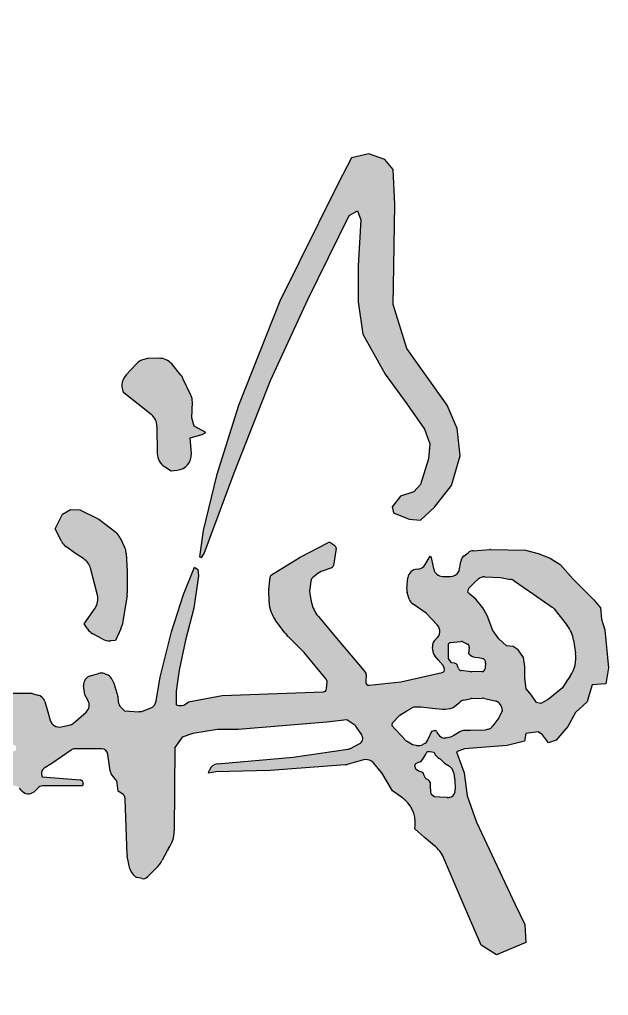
# Model space of a CAD drawing. Extents: x 1036631 to 1215829, y 649019 to 896649.
# Drawn here: x 1213289 to 1213686, y 812660 to 813317 of the extents above; entities that cross this region are included whole.
import ezdxf

# ---------------------------------------------------------------- set-up
doc = ezdxf.new("R2010")
doc.units = 0
doc.header["$LTSCALE"] = 1000
doc.header["$MEASUREMENT"] = 0
doc.layers.add('签名', color=7, linetype='Continuous')

msp = doc.modelspace()

# ---------------------------------------------------------------- hatches: boundary and pattern name
at = {"layer": '签名'}
h = msp.add_hatch(color=4, dxfattribs=at)
h.paths.add_polyline_path([(1213219.82, 813281.58), (1213233.37, 813279.76), (1213240.92, 813276.89), (1213247.18, 813273.51), (1213249.26, 813269.34), (1213249.78, 813264.4), (1213250.04, 813259.97), (1213250.04, 813258.93), (1213252.39, 813261.02), (1213255.77, 813266.22), (1213259.68, 813272.21), (1213258.12, 813278.97), (1213256.29, 813281.71, 0.161293), (1213245.76, 813289.93), (1213241.44, 813291.47), (1213224.77, 813296.41), (1213202.6, 813301.83, -0.055927), (1213198.15, 813303.46), (1213188.66, 813308.21, -0.036786), (1213185.98, 813309.8), (1213180.65, 813313.53, 0.116967), (1213171.53, 813317.14, 0.125161), (1213170.5, 813316.96), (1213165.02, 813314.45, 0.089225), (1213164.41, 813314.02, -0.045924), (1213164.7, 813314.27), (1213161.4, 813312, 0.195275), (1213160.52, 813310.66), (1213160.18, 813308.94, 0.293872), (1213161.02, 813306.8), (1213164.6, 813304.22), (1213168.24, 813302.92), (1213172.15, 813299.01), (1213173.48, 813289.71, 0.040442), (1213173.45, 813289.37, 0.74192), (1213177.34, 813288.19), (1213178.66, 813290.17), (1213184.39, 813291.99), (1213190.13, 813290.95), (1213194.55, 813287.82), (1213199.54, 813283.55, 0.146226), (1213200.65, 813283.06), (1213210.18, 813281.84)])
h.paths.add_polyline_path([(1213377.49, 813051.26, -0.224051), (1213381.45, 813043.1), (1213381.66, 813024.84, 0.252735), (1213386.56, 813016.01), (1213390.91, 813013.23), (1213395.09, 813013.64, 0.405395), (1213404.63, 813024.95), (1213403.9, 813035.43), (1213411.98, 813037.74), (1213414.29, 813038.89), (1213406.5, 813043.21), (1213405.05, 813048.98), (1213405.29, 813059.46, 0.116113), (1213404.28, 813064.22), (1213398.99, 813075.44, 0.062977), (1213397.56, 813077.69), (1213391.39, 813085.14, 0.230474), (1213382.92, 813088.98), (1213375.04, 813088.77), (1213372.54, 813088.11, 0.141943), (1213367.46, 813085.08), (1213360.64, 813077.74, 0.175293), (1213357.8, 813071.09), (1213357.73, 813069.74), (1213358.6, 813065.99), (1213359.17, 813065.99)])
h.paths.add_polyline_path([(1213360.7, 812957.81, 0.097987), (1213359.67, 812961.8), (1213356.67, 812968.05, 0.115547), (1213353.63, 812971.83), (1213342.28, 812980.69), (1213329.39, 812986.92), (1213323.24, 812987.03), (1213317.75, 812984.01), (1213312.76, 812974.04), (1213317.05, 812965.8, 0.112428), (1213320.1, 812962.2), (1213326.48, 812957.42), (1213332.08, 812953.86, -0.190711), (1213336.67, 812947.53), (1213341.32, 812929.38, -0.218827), (1213339.73, 812920.65), (1213332.3, 812910.05), (1213334.63, 812906.68, 0.115033), (1213338.21, 812903.44), (1213344.53, 812899.93, 0.14431), (1213350.4, 812898.62), (1213353.51, 812898.83), (1213357.1, 812906.71, 0.064737), (1213357.9, 812909.33), (1213361.26, 812929.11, 0.042109), (1213361.41, 812930.89), (1213361.41, 812945.37)])
h.paths.add_polyline_path([(1213261.5, 812704.86, 0.133698), (1213262.8, 812706.67), (1213265.1, 812712.82), (1213264.85, 812719.56), (1213264.85, 812722.13), (1213262.77, 812723.35), (1213258.11, 812723.6), (1213249.54, 812723.47), (1213245.58, 812723.85, -0.296761), (1213241.96, 812726.74), (1213241.08, 812729.35), (1213239, 812729.35), (1213237.07, 812726.36, -0.111035), (1213235.74, 812725.05), (1213233, 812723.35), (1213228.18, 812718.02, -0.159662), (1213225.88, 812716.71), (1213222.46, 812716.01), (1213213.89, 812716.74), (1213213.79, 812716.29), (1213213.6, 812712.18), (1213213.99, 812708.66), (1213216.93, 812705.52), (1213221.43, 812701.02), (1213223.98, 812701.21), (1213226.53, 812703.17), (1213228.68, 812702.39), (1213230.84, 812699.65), (1213231.62, 812695.34), (1213231.07, 812684.68, 0.22558), (1213232.47, 812681.31), (1213237.31, 812676.93), (1213239.46, 812677.33), (1213244.36, 812683.79), (1213250.08, 812688.93, 0.121444), (1213251.23, 812690.61), (1213253.95, 812697.97, -0.134274), (1213255.26, 812699.79)])
msp.add_hatch(color=4, dxfattribs=at).paths.add_polyline_path([(1213503.35, 813206.18), (1213464.25, 813127.38), (1213436.36, 813057.19), (1213421.61, 813010.06), (1213412.64, 812972.94), (1213410.08, 812955.34), (1213411.36, 812954.7), (1213413.26, 812957.49), (1213433.39, 813011.89), (1213458.05, 813073.96), (1213483.19, 813128.48), (1213511.05, 813185.07), (1213516.53, 813188.27), (1213518.81, 813182.33), (1213516.99, 813151.3), (1213516.99, 813127.11), (1213520.18, 813105.2), (1213535.26, 813078.28), (1213549.87, 813058.19), (1213561.75, 813041.31), (1213565.4, 813031.27), (1213564.49, 813021.23), (1213559.01, 813003.88), (1213554.62, 812998.92), (1213545.65, 812996.04), (1213539.89, 812989), (1213540.85, 812984.84), (1213551.44, 812980.64), (1213559.12, 812980), (1213568.41, 812988.64), (1213579.94, 813003.36), (1213585.71, 813023.2), (1213583.78, 813041.76), (1213577.06, 813057.44), (1213562.97, 813076.97), (1213549.83, 813095.53), (1213540.52, 813125.1), (1213541.16, 813150.7), (1213541.78, 813192.73), (1213540.5, 813216.1), (1213535.06, 813222.82), (1213524.17, 813226.66), (1213512.64, 813224.1)])
h = msp.add_hatch(color=4, dxfattribs=at)
h.paths.add_polyline_path([(1213457.65, 812941.47, -0.231178), (1213458.65, 812943.05), (1213477.96, 812954.93), (1213496.53, 812964.69, -0.274551), (1213498.7, 812964.58), (1213501.19, 812962.92, -0.290357), (1213502.11, 812960.84), (1213500.43, 812949.49, -0.282713), (1213499, 812947.78), (1213494.68, 812946.34, 0.12974), (1213485.61, 812940.41), (1213485.07, 812938.97), (1213484.36, 812933.61, 0.07073), (1213484.85, 812927.65), (1213485.64, 812924.19, 0.118418), (1213490.04, 812915.29), (1213504.9, 812897.47), (1213517.33, 812882.98), (1213521.97, 812877.42, -0.191696), (1213522.46, 812875.92), (1213522.15, 812871, 0.465128), (1213524.5, 812868.76), (1213545.83, 812871.07), (1213573.54, 812877.28, 0.44834), (1213575.09, 812880.05), (1213574.35, 812882.15), (1213570.86, 812885.89), (1213568.68, 812888.54, -0.157491), (1213567.24, 812892.18), (1213567.09, 812894.51, -0.24693), (1213569.5, 812899.93), (1213569.63, 812900.02, 0.440579), (1213570.32, 812909.4), (1213562.88, 812917.29), (1213554.01, 812923.27, -0.170294), (1213551.49, 812926.65), (1213550.05, 812931.24, -0.102372), (1213549.8, 812933.81), (1213550.58, 812941.19, -0.373734), (1213556.69, 812946.9), (1213556.83, 812946.9, 0.254103), (1213562.07, 812949.99), (1213565.44, 812955.78), (1213566.14, 812954.88), (1213567.59, 812948.36), (1213567.96, 812946.9, 0.331647), (1213573.87, 812942.09), (1213574.86, 812942.04), (1213579.23, 812942.04, 0.263355), (1213584.7, 812945.13), (1213585.08, 812945.78), (1213586.17, 812952.1, -0.184975), (1213588.5, 812956.02), (1213591.04, 812958.03, -0.149598), (1213594.51, 812959.39), (1213605.79, 812960.24), (1213629.73, 812959.74), (1213638.21, 812957.49), (1213646.44, 812954.25), (1213653.18, 812950.02), (1213661.91, 812940.3), (1213675.72, 812926.32), (1213680.21, 812920.84), (1213680.95, 812913.36), (1213683.2, 812906.14), (1213685.7, 812880.41), (1213683.95, 812869.69), (1213674.72, 812868.95), (1213673.23, 812863.96), (1213671.23, 812857.48), (1213663.5, 812850.5), (1213658.26, 812841.03), (1213650.53, 812831.81), (1213645.29, 812830.07), (1213641.3, 812835.3), (1213638.31, 812837.29), (1213630.08, 812836.3), (1213629, 812830.99), (1213617.53, 812828.25), (1213588.6, 812826.01), (1213583.36, 812824.01), (1213588.41, 812809.87), (1213590.4, 812794.33), (1213596.74, 812776.53), (1213622.91, 812721.05), (1213629.29, 812707.65), (1213629.93, 812695.54), (1213610.15, 812687.25), (1213599.94, 812693.62), (1213586.53, 812724.87), (1213574.53, 812752.68, 0.119239), (1213568.52, 812760.66), (1213561.64, 812766.32), (1213555.26, 812772.06), (1213555.43, 812774.28, 0.267055), (1213546.32, 812793.41), (1213540.09, 812797.71), (1213533.06, 812809.75), (1213527.04, 812816.77), (1213525.99, 812817.52, 0.225942), (1213520.6, 812818.47), (1213509.56, 812815.43, -0.047725), (1213508.36, 812815.22), (1213457.77, 812811.25), (1213421.1, 812810.39), (1213416.2, 812809.65), (1213416.73, 812811.33, -0.302854), (1213422.25, 812815.76), (1213473.33, 812820.28), (1213509.96, 812825.65, 0.079622), (1213511.89, 812826.26), (1213517.76, 812829.19, 0.447831), (1213519.42, 812835.31), (1213515.97, 812840.61, 0.101957), (1213514.76, 812841.83), (1213509.47, 812845.36), (1213495.92, 812843.86), (1213436.18, 812838.84), (1213422.13, 812838.84), (1213405.56, 812836.33), (1213398.53, 812833.83), (1213393.51, 812826.8), (1213393.06, 812770.65, -0.1506), (1213389.28, 812758.72), (1213388.49, 812757.59), (1213384.98, 812750.91, -0.07539), (1213381.2, 812745.78), (1213375.1, 812739.69, -0.258442), (1213371.14, 812738.55), (1213368.38, 812739.19, -0.172364), (1213365.98, 812740.72), (1213364.01, 812743.25, -0.116492), (1213363.2, 812745.03), (1213361.39, 812754.07), (1213359.97, 812792.36, 0.257654), (1213357.85, 812795.88), (1213355.25, 812797.39), (1213354.67, 812802.88, 0.137932), (1213353.82, 812805.02), (1213350.66, 812809.15, -0.130882), (1213349.82, 812811.17), (1213348.35, 812822.19, 0.375873), (1213344.14, 812825.88), (1213325.96, 812825.88, 0.153785), (1213323.53, 812825.11), (1213310.54, 812816.03), (1213305.52, 812812.92, 0.298099), (1213303.55, 812808.7), (1213304.13, 812807.08), (1213329.71, 812804.95, -0.449386), (1213331.62, 812802.41), (1213331.31, 812800.9), (1213304.32, 812800.9, 0.210128), (1213301.19, 812799.53), (1213298.58, 812796.68), (1213297.45, 812796.19, -0.340919), (1213289.9, 812798.08), (1213288.83, 812799.43, 0.210758), (1213285.8, 812801.04), (1213280.49, 812801.42, -0.201903), (1213276.08, 812803.66), (1213272.36, 812808.05, -0.259318), (1213271.15, 812814.12), (1213271.73, 812815.91, -0.264412), (1213279.47, 812823), (1213285.91, 812824.47), (1213286.42, 812825.62, 0.42547), (1213285.26, 812828.45), (1213282.72, 812829.47, 0.080244), (1213278.14, 812830.11), (1213267.95, 812829.74), (1213208.69, 812829.06), (1213162.23, 812825.19), (1213141.32, 812823.86, 0.145884), (1213139.04, 812823.02), (1213109, 812800.52), (1213084.36, 812783.99), (1213054.08, 812761.13), (1213014.31, 812734.05), (1213002.12, 812724.64, 0.151784), (1212999.95, 812721.55), (1212998.82, 812718.06), (1212998.82, 812715.21, 0.121298), (1212999.55, 812712.25), (1213001.38, 812710.15), (1213004.97, 812709.23), (1213008.75, 812709.32, 0.108689), (1213017.62, 812711.48), (1213023.61, 812714.41), (1213067.25, 812734.44), (1213119.85, 812758.51), (1213164.58, 812776.68), (1213183.26, 812780.61), (1213211.28, 812782.09), (1213218.03, 812781.73, -0.148728), (1213222.68, 812780.05), (1213226.87, 812776.91, -0.11645), (1213229.38, 812773.91), (1213232.41, 812767.84), (1213222.91, 812766.38, 0.187953), (1213217.56, 812763.29), (1213206.97, 812750.06, 0.102525), (1213205.41, 812746.99), (1213202.92, 812737.88), (1213191.66, 812737.88, 0.144191), (1213187.05, 812736.53), (1213135.09, 812703.01), (1213085.88, 812674.09, 0.063491), (1213084.18, 812672.77), (1213075.11, 812663.71, -0.080592), (1213072.9, 812662.12), (1213070.06, 812660.7, -0.178905), (1213064.2, 812660.06), (1213062.01, 812663.63), (1213059.64, 812670.65, -0.27945), (1213061.42, 812679.28), (1213064.3, 812682.38), (1213077.85, 812686.44, 0.073381), (1213080.1, 812687.49), (1213145.9, 812731.01), (1213169.04, 812747.05, 0.06755), (1213170.72, 812748.59), (1213174.22, 812752.78), (1213174.42, 812753.95, 0.305341), (1213167.74, 812757.23), (1213165.07, 812757.04), (1213120.83, 812737.39), (1213043.06, 812703.94), (1213020.58, 812695.4, -0.052637), (1213016.27, 812694.27), (1213003.15, 812692.25, -0.090596), (1212995.51, 812692.46), (1212986.65, 812694.34, -0.085038), (1212979.98, 812697), (1212976.28, 812699.26, -0.181064), (1212973.52, 812702.78), (1212971.87, 812708, -0.147202), (1212971.82, 812711.68), (1212973.85, 812718.79, -0.109427), (1212975.17, 812721.21), (1212986.62, 812734.42, -0.048018), (1212987.51, 812735.26), (1213023.4, 812763.37), (1213054.37, 812784.49), (1213063.98, 812792.1, 0.298156), (1213065.45, 812796.51), (1213063.7, 812803.15), (1213060.26, 812807.08), (1213048.47, 812808.07), (1212916.61, 812791.89), (1212843.75, 812784.01), (1212683.74, 812770.97, -0.291644), (1212679.71, 812773.11), (1212668.76, 812792.36), (1212668.76, 812793.94, -0.383842), (1212672.56, 812798.17), (1212696.77, 812800.71), (1212883.07, 812809.06), (1213010.99, 812822.86), (1213056.71, 812826.3), (1213058.53, 812831.23), (1213057.15, 812849.83), (1213049.08, 812874.03), (1213041.66, 812883.3), (1213031.23, 812897.01, -0.101619), (1213029.38, 812900.86), (1213028, 812906.35, -0.109256), (1213027.88, 812910.94), (1213029.3, 812918.34, -0.280752), (1213036.74, 812926.52), (1213038.41, 812927.02, -0.126758), (1213043.71, 812927.2), (1213048.88, 812926.05, -0.15474), (1213054.44, 812922.83), (1213063.36, 812913.01, -0.081557), (1213065.24, 812910.12), (1213068.06, 812903.67, -0.093443), (1213068.95, 812899.83), (1213069.49, 812886.39), (1213073.81, 812861.05), (1213080.16, 812835.69, 0.390931), (1213084.98, 812832.53), (1213104.12, 812835.71), (1213119.49, 812843.68, 0.171134), (1213121.42, 812845.74), (1213127.62, 812859.81), (1213146.17, 812888.24), (1213155, 812905.88, 0.116513), (1213155.45, 812907.78), (1213155.45, 812920.69, 0.107138), (1213155.07, 812922.45), (1213153.35, 812926.23, 0.523435), (1213146.48, 812927.47), (1213139.47, 812920.48, -0.18265), (1213136.74, 812919.24), (1213128.41, 812918.72, -0.340063), (1213124.11, 812921.62), (1213122.92, 812925.19, 0.294066), (1213119.33, 812928.07), (1213116.05, 812928.42, 0.133568), (1213105.04, 812926.64), (1213103.5, 812925.93), (1213094.09, 812920.71, 0.220074), (1213091.98, 812917.83), (1213090.03, 812908.07, -0.080659), (1213089.55, 812906.8), (1213082.47, 812894.42), (1213080.78, 812895.77, -0.201849), (1213079.2, 812898.67), (1213077.01, 812920.53, -0.240558), (1213077.72, 812922.33), (1213087.32, 812930.86, 0.21433), (1213088.04, 812932.45), (1213088.04, 812935.15, 0.280337), (1213086.89, 812937.03), (1213053.41, 812954.36), (1213029.8, 812968.75, 0.156534), (1213026.01, 812969.66), (1213016.31, 812968.94, -0.46076), (1213011.76, 812973.53), (1213012.85, 812986.72, -0.064651), (1213015.15, 812997.41), (1213021.99, 813023.64), (1213031.73, 813061.07), (1213043.21, 813106.18), (1213045.45, 813117.85), (1213032.42, 813116.55, -0.064936), (1213021.43, 813116.88), (1213011.14, 813118.54, -0.080775), (1213004.67, 813120.69), (1212999.95, 813123.16, -0.135752), (1212991.68, 813130.9), (1212991.44, 813131.29, -0.154043), (1212988.36, 813143.7), (1212988.48, 813145.71, -0.136703), (1212989.23, 813147.87), (1212994.12, 813154.93), (1212995.28, 813155.22, -0.279334), (1212999.49, 813153.94), (1213008.48, 813143.93), (1213021.24, 813137.76), (1213033.77, 813135.26, 0.141167), (1213045.49, 813136.23), (1213047.93, 813137.98), (1213050.83, 813142.17, 0.122029), (1213051.28, 813144.16), (1213050.61, 813174.91, 0.13949), (1213047.18, 813186.03), (1213042.66, 813192.98), (1213039.3, 813196.56, 0.109197), (1213031.72, 813201.72), (1213025.78, 813204.09, -0.674227), (1213029.58, 813224.07), (1213036.32, 813223.75, -0.092395), (1213045.82, 813220.66), (1213052.93, 813216.64, -0.067551), (1213057.48, 813213.18), (1213067.38, 813203.29), (1213067.84, 813202.66, -0.157847), (1213071.95, 813190.24), (1213072.3, 813140.37, 0.507739), (1213075.08, 813138.36), (1213092.49, 813144.04), (1213132.02, 813154.33), (1213135.53, 813155.65, 0.285141), (1213149.18, 813173.42), (1213149.46, 813176.2), (1213143.09, 813188.92), (1213142.93, 813191.77, -0.404917), (1213148.71, 813198.49), (1213153.47, 813198.92, -0.059906), (1213155, 813198.88), (1213161.97, 813197.83, -0.217925), (1213166.41, 813194.94), (1213170.33, 813188.73, -0.127757), (1213171.31, 813185.68), (1213171.75, 813177.79), (1213172, 813175.9, 0.45192), (1213179.96, 813170.59), (1213192.08, 813173.81, 0.061267), (1213196.89, 813175.75), (1213205.57, 813180.55, -0.126968), (1213215.85, 813183.2), (1213248.73, 813183.2, 0.329734), (1213250.76, 813184.71), (1213254.83, 813198.02), (1213259.83, 813184.17, 0.229531), (1213261.16, 813182.88), (1213263.32, 813182.16, -0.382276), (1213264.73, 813179.7), (1213262.84, 813170.92, -0.203047), (1213261.89, 813169.56), (1213256.07, 813165.93), (1213244.95, 813159.75), (1213229.3, 813154.41), (1213207.48, 813150.29), (1213196.78, 813150.29), (1213187.67, 813150.62, 0.112418), (1213183.03, 813149.73), (1213180.08, 813148.44, 0.326044), (1213178.82, 813146.28), (1213180.7, 813127.92), (1213179.46, 813120.11), (1213176.56, 813115.37, 0.328096), (1213176.99, 813110.35), (1213180.7, 813106.12), (1213190.14, 813071.91, 0.053255), (1213190.47, 813071.07), (1213205.4, 813042.52), (1213217.26, 813023.43), (1213227.34, 813007.7, 0.098742), (1213228.49, 813006.5), (1213242.94, 812996.45), (1213265.54, 812975.93, 0.218816), (1213268.92, 812974.85), (1213270.55, 812975.06, -0.291918), (1213274.68, 812973.09), (1213275.8, 812971.3, -0.158896), (1213276.43, 812968.75), (1213275.87, 812960.92), (1213281.14, 812962.89), (1213270.61, 812951.7), (1213270.16, 812949.04, -0.240188), (1213264.43, 812941.29), (1213260.46, 812940.77), (1213241.22, 812940.77), (1213213.05, 812938.46), (1213196.88, 812938), (1213190.42, 812936.15), (1213189.02, 812924.51), (1213180.7, 812909.28), (1213170.08, 812896.36), (1213166.85, 812890.36), (1213161.43, 812878.36, -0.059303), (1213158.83, 812874.06), (1213149.98, 812862.69, 0.096023), (1213146.32, 812855.48), (1213144.68, 812849.75), (1213146.99, 812846.52), (1213153.46, 812845.13), (1213195.82, 812851.19), (1213215.53, 812852.93, 0.368288), (1213221.32, 812858.82), (1213221.39, 812859.76, -0.287337), (1213225.38, 812865.22), (1213227.5, 812866.07, -0.1299), (1213230.73, 812866.47), (1213249.86, 812863.84), (1213268.51, 812863.32), (1213295.7, 812863.32, -0.061275), (1213297.25, 812863.13), (1213301.23, 812862.13, -0.265952), (1213305.8, 812857.75), (1213307.36, 812852.45), (1213309.5, 812845.2, 0.385739), (1213316.8, 812840.74), (1213322.23, 812841.77, 0.134429), (1213325.25, 812843.25), (1213333.64, 812850.65, 0.361907), (1213334.89, 812858.71), (1213332.75, 812862.29), (1213332.04, 812868.27, -0.367837), (1213336.62, 812875.15), (1213342.16, 812876.73, -0.157947), (1213346.08, 812876.59), (1213347.45, 812876.09, -0.191883), (1213350.98, 812872.95), (1213352.43, 812870.05), (1213355.02, 812861.25), (1213355.33, 812857.86, 0.175535), (1213357.17, 812853.92), (1213359.68, 812851.42), (1213369.27, 812850.96, 0.100406), (1213371.77, 812851.34), (1213376.89, 812853.23, 0.271742), (1213380.99, 812858.22), (1213383.51, 812874.19), (1213391.28, 812904.73), (1213399.22, 812929.86), (1213406.82, 812948.21), (1213408.89, 812946.66), (1213409.41, 812942.51), (1213406.3, 812920.77), (1213400.61, 812899.04), (1213396.46, 812878.85), (1213394.39, 812864.87), (1213394.39, 812855.56, 0.280775), (1213400.98, 812856.31), (1213402.68, 812857.63), (1213425.47, 812861.77), (1213493.66, 812864.27, 0.384258), (1213495.71, 812866.25), (1213496.04, 812871.26, 0.192772), (1213495.55, 812872.76), (1213480.56, 812890.74), (1213469.79, 812901.5, -0.038185), (1213467.68, 812903.96), (1213461.12, 812912.89, -0.150784), (1213457.02, 812924.73), (1213456.73, 812933.19)])
h.paths.add_polyline_path([(1213151.31, 813138.05), (1213152.81, 813131.13), (1213151.7, 813104.43), (1213144, 813059.8), (1213133.22, 813019.03), (1213118.59, 812977.48), (1213105.5, 812957.48), (1213087.79, 812966.71), (1213069.31, 812975.17), (1213037.76, 812988.88, -0.411776), (1213035.54, 812994.44), (1213044.67, 813015.95), (1213053.14, 813042.11), (1213063.15, 813080.58), (1213067.77, 813102.89), (1213073.16, 813115.97), (1213078.79, 813117.9), (1213098.65, 813121.81), (1213117.3, 813129.63), (1213133.85, 813135.04), (1213147.39, 813138.65)], flags=16)
h.paths.add_polyline_path([(1213171.83, 813088.96), (1213173.69, 813088.43), (1213177.4, 813081.8), (1213180.32, 813066.15), (1213192.01, 813039.36), (1213208.33, 813004.75, 0.039662), (1213209.16, 813003.29), (1213220.1, 812987.28), (1213230.19, 812969.24), (1213235.23, 812960.49), (1213233.38, 812958.63), (1213216.65, 812957.83), (1213196.29, 812955.66), (1213157.08, 812958.84, 0.081589), (1213155.71, 812958.73), (1213143.09, 812955.57, 0.183834), (1213140.61, 812953.85), (1213139.09, 812951.63, -0.12786), (1213135.07, 812948.11), (1213129.57, 812945.37), (1213124.26, 812947.22), (1213123.57, 812951.73), (1213124.11, 812958.2), (1213131.13, 812973.31), (1213141.39, 812992.73), (1213151.11, 813014.85), (1213160.29, 813038.59), (1213166.76, 813065.02), (1213168.38, 813086.6), (1213169.44, 813088.7)], flags=16)
h.paths.add_polyline_path([(1213591.57, 812934.25), (1213595.45, 812938.06), (1213597.9, 812940.19, -0.191823), (1213602.35, 812941.73), (1213612.93, 812941.26), (1213619.74, 812940.05, -0.10674), (1213622.23, 812939.03), (1213635.08, 812930.2), (1213647.71, 812921.42, -0.07439), (1213649.08, 812920.13), (1213657.89, 812908.92, -0.129106), (1213662.19, 812899.02), (1213663.51, 812890.43, -0.195793), (1213659.8, 812874.85), (1213657.52, 812871.67), (1213654.61, 812867.01), (1213644.99, 812859.14), (1213640.04, 812856.52), (1213637.12, 812857.11), (1213633.92, 812862.06), (1213630.13, 812866.42), (1213629.25, 812873.71), (1213629.25, 812881.28), (1213628.38, 812887.39), (1213624.88, 812892.63), (1213621.38, 812894.96), (1213617.01, 812895.25), (1213611.77, 812899.91), (1213607.69, 812905.74), (1213603.9, 812915.64), (1213600.98, 812920.88), (1213596.32, 812926.7), (1213592.24, 812930.2), (1213591.03, 812931.36)], flags=16)
h.paths.add_polyline_path([(1213577.86, 812896.54), (1213578.76, 812897.62), (1213578.94, 812897.62), (1213587.05, 812898.34), (1213590.75, 812896.49, -0.319194), (1213591.91, 812894.32), (1213591.38, 812890.23), (1213591.85, 812889.72, 0.170609), (1213595.58, 812887.73), (1213598.05, 812887.35), (1213600.98, 812886.71, -0.270894), (1213602.56, 812885.26), (1213602.92, 812884.11), (1213602.56, 812880.68), (1213602.35, 812879.65, -0.35173), (1213600.31, 812877.95), (1213593.18, 812877.8), (1213586.42, 812878.6, -0.28734), (1213584.66, 812880.01), (1213584, 812881.94, 0.155831), (1213583.22, 812882.98, 0.184917), (1213581.84, 812883.61), (1213579.84, 812883.75), (1213577.86, 812886.81), (1213577.86, 812892.03)], flags=16)
h.paths.add_polyline_path([(1213540.1, 812843.33), (1213545.15, 812848.6), (1213549.73, 812851.58), (1213553.3, 812853.44, -0.109091), (1213555.95, 812854.16), (1213559.36, 812854.33), (1213569.21, 812853.18), (1213573.83, 812852.6, 0.069308), (1213575.59, 812852.63), (1213578.93, 812853.14, 0.13629), (1213582.04, 812854.54), (1213585.42, 812857.36, -0.117467), (1213588.07, 812858.67), (1213592.43, 812859.68, -0.049761), (1213593.69, 812859.84), (1213600.5, 812860.03, -0.063156), (1213602.09, 812859.87), (1213609.33, 812858.22), (1213610.04, 812857.95, -0.311276), (1213614.14, 812851.99), (1213614.14, 812851.58), (1213611.85, 812846.77), (1213607.85, 812841.38, -0.162986), (1213604.53, 812839.07), (1213602.68, 812838.52), (1213592.82, 812838.29), (1213588.92, 812838.29, 0.140475), (1213585.54, 812837.33), (1213581.59, 812834.86), (1213579.3, 812833.71), (1213576.09, 812833.03), (1213575.11, 812833.15, -0.312011), (1213569.92, 812837.62), (1213568.86, 812838.37), (1213566.46, 812837.61), (1213563.94, 812832.11), (1213562.34, 812829.82), (1213560.67, 812828.88, -0.174687), (1213556.41, 812828.17), (1213553.63, 812828.67), (1213549.95, 812830.88, -0.082204), (1213548.36, 812832.23), (1213546.52, 812834.4), (1213541.94, 812839.21), (1213539.87, 812841.5)], flags=16)
h.paths.add_polyline_path([(1213555.67, 812815.88), (1213557.22, 812816.72, 0.21493), (1213561.32, 812819.99), (1213562.56, 812822.42), (1213563.56, 812824.21), (1213565.25, 812824.21), (1213568.03, 812823.61), (1213569.2, 812821.75, 0.120194), (1213571.36, 812819.64), (1213572.21, 812819.14), (1213575.19, 812816.36), (1213578.52, 812814.17, -0.198061), (1213581.26, 812810.16), (1213582.15, 812805.92), (1213582.42, 812798.6, -0.06461), (1213582.27, 812796.97), (1213582.18, 812796.57, -0.302829), (1213578.77, 812793.31), (1213578.24, 812793.22, -0.052243), (1213576.91, 812793.13), (1213572.01, 812793.31), (1213568.13, 812793.6), (1213566.54, 812795.19), (1213565.95, 812796.98), (1213565.84, 812801.18, 0.37754), (1213562.67, 812805.82), (1213561.27, 812808.51), (1213560.77, 812809.7), (1213559.48, 812810.49), (1213557.59, 812810.89), (1213555.8, 812812.28), (1213555.31, 812814.57)], flags=16)

# ---------------------------------------------------------------- linework, layer by layer
at = {"layer": '签名', "color": 4}
for p, q in [((1213524.17, 813226.66, -1062.25), (1213512.64, 813224.1, -1062.25)), ((1213535.06, 813222.82, -1062.25), (1213524.17, 813226.66, -1062.25)), ((1213512.64, 813224.1, -1062.25), (1213503.35, 813206.18, -1062.25)), ((1213540.5, 813216.1, -1062.25), (1213535.06, 813222.82, -1062.25)), ((1213541.78, 813192.73, -1062.25), (1213540.5, 813216.1, -1062.25)), ((1213503.35, 813206.18, -1062.25), (1213464.25, 813127.38, -1062.25)), ((1213511.05, 813185.07, -1062.25), (1213516.53, 813188.27, -1062.25)), ((1213516.53, 813188.27, -1062.25), (1213518.81, 813182.33, -1062.25)), ((1213541.16, 813150.7, -1062.25), (1213541.78, 813192.73, -1062.25)), ((1213483.19, 813128.48, -1062.25), (1213511.05, 813185.07, -1062.25)), ((1213518.81, 813182.33, -1062.25), (1213516.99, 813151.3, -1062.25)), ((1213516.99, 813151.3, -1062.25), (1213516.99, 813127.11, -1062.25)), ((1213540.52, 813125.1, -1062.25), (1213541.16, 813150.7, -1062.25)), ((1213458.05, 813073.96, -1062.25), (1213483.19, 813128.48, -1062.25)), ((1213464.25, 813127.38, -1062.25), (1213436.36, 813057.19, -1062.25)), ((1213516.99, 813127.11, -1062.25), (1213520.18, 813105.2, -1062.25)), ((1213549.83, 813095.53, -1062.25), (1213540.52, 813125.1, -1062.25)), ((1213520.18, 813105.2, -1062.25), (1213535.26, 813078.28, -1062.25)), ((1213562.97, 813076.97, -1062.25), (1213549.83, 813095.53, -1062.25)), ((1213375.04, 813088.77, -1062.25), (1213372.54, 813088.11, -1062.25)), ((1213382.92, 813088.98, -1062.25), (1213375.04, 813088.77, -1062.25)), ((1213367.46, 813085.08, -1062.25), (1213360.64, 813077.74, -1062.25)), ((1213397.56, 813077.69, -1062.25), (1213391.39, 813085.14, -1062.25)), ((1213404.28, 813064.22, -1062.25), (1213398.99, 813075.44, -1062.25)), ((1213535.26, 813078.28, -1062.25), (1213549.87, 813058.19, -1062.25)), ((1213577.06, 813057.44, -1062.25), (1213562.97, 813076.97, -1062.25)), ((1213357.8, 813071.09, -1062.25), (1213357.73, 813069.74, -1062.25)), ((1213357.73, 813069.74, -1062.25), (1213358.6, 813065.99, -1062.25)), ((1213433.39, 813011.89, -1062.25), (1213458.05, 813073.96, -1062.25)), ((1213358.6, 813065.99, -1062.25), (1213359.17, 813065.99, -1062.25)), ((1213359.17, 813065.99, -1062.25), (1213377.49, 813051.26, -1062.25)), ((1213405.05, 813048.98, -1062.25), (1213405.29, 813059.46, -1062.25)), ((1213436.36, 813057.19, -1062.25), (1213421.61, 813010.06, -1062.25)), ((1213549.87, 813058.19, -1062.25), (1213561.75, 813041.31, -1062.25)), ((1213583.78, 813041.76, -1062.25), (1213577.06, 813057.44, -1062.25)), ((1213381.45, 813043.1, -1062.25), (1213381.66, 813024.84, -1062.25)), ((1213406.5, 813043.21, -1062.25), (1213405.05, 813048.98, -1062.25)), ((1213414.29, 813038.89, -1062.25), (1213406.5, 813043.21, -1062.25)), ((1213403.9, 813035.43, -1062.25), (1213411.98, 813037.74, -1062.25)), ((1213411.98, 813037.74, -1062.25), (1213414.29, 813038.89, -1062.25)), ((1213561.75, 813041.31, -1062.25), (1213565.4, 813031.27, -1062.25)), ((1213585.71, 813023.2, -1062.25), (1213583.78, 813041.76, -1062.25)), ((1213404.63, 813024.95, -1062.25), (1213403.9, 813035.43, -1062.25)), ((1213565.4, 813031.27, -1062.25), (1213564.49, 813021.23, -1062.25)), ((1213579.94, 813003.36, -1062.25), (1213585.71, 813023.2, -1062.25)), ((1213564.49, 813021.23, -1062.25), (1213559.01, 813003.88, -1062.25)), ((1213386.56, 813016.01, -1062.25), (1213390.91, 813013.23, -1062.25)), ((1213390.91, 813013.23, -1062.25), (1213395.09, 813013.64, -1062.25)), ((1213421.61, 813010.06, -1062.25), (1213412.64, 812972.94, -1062.25)), ((1213413.26, 812957.49, -1062.25), (1213433.39, 813011.89, -1062.25)), ((1213559.01, 813003.88, -1062.25), (1213554.62, 812998.92, -1062.25)), ((1213568.41, 812988.64, -1062.25), (1213579.94, 813003.36, -1062.25)), ((1213554.62, 812998.92, -1062.25), (1213545.65, 812996.04, -1062.25)), ((1213545.65, 812996.04, -1062.25), (1213539.89, 812989, -1062.25)), ((1213312.76, 812974.04, -1062.25), (1213317.75, 812984.01, -1062.25)), ((1213317.75, 812984.01, -1062.25), (1213323.24, 812987.03, -1062.25)), ((1213323.24, 812987.03, -1062.25), (1213329.39, 812986.92, -1062.25)), ((1213329.39, 812986.92, -1062.25), (1213342.28, 812980.69, -1062.25)), ((1213539.89, 812989, -1062.25), (1213540.85, 812984.84, -1062.25)), ((1213540.85, 812984.84, -1062.25), (1213551.44, 812980.64, -1062.25)), ((1213559.12, 812980, -1062.25), (1213568.41, 812988.64, -1062.25)), ((1213342.28, 812980.69, -1062.25), (1213353.63, 812971.83, -1062.25)), ((1213551.44, 812980.64, -1062.25), (1213559.12, 812980, -1062.25)), ((1213317.05, 812965.8, -1062.25), (1213312.76, 812974.04, -1062.25)), ((1213412.64, 812972.94, -1062.25), (1213410.08, 812955.34, -1062.25)), ((1213356.67, 812968.05, -1062.25), (1213359.67, 812961.8, -1062.25)), ((1213477.96, 812954.93, -1062.25), (1213496.53, 812964.69, -1062.25)), ((1213498.7, 812964.58, -1062.25), (1213501.19, 812962.92, -1062.25)), ((1213326.48, 812957.42, -1062.25), (1213320.1, 812962.2, -1062.25)), ((1213332.08, 812953.86, -1062.25), (1213326.48, 812957.42, -1062.25)), ((1213360.7, 812957.81, -1062.25), (1213361.41, 812945.37, -1062.25)), ((1213411.36, 812954.7, -1062.25), (1213413.26, 812957.49, -1062.25)), ((1213502.11, 812960.84, -1062.25), (1213500.43, 812949.49, -1062.25)), ((1213588.5, 812956.02, -1062.25), (1213591.04, 812958.03, -1062.25)), ((1213594.51, 812959.39, -1062.25), (1213605.48, 812960.21, -1062.25)), ((1213606.09, 812960.23, -1062.25), (1213629.73, 812959.74, -1062.25)), ((1213629.73, 812959.74, -1062.25), (1213638.21, 812957.49, -1062.25)), ((1213638.21, 812957.49, -1062.25), (1213646.44, 812954.25, -1062.25)), ((1213410.08, 812955.34, -1062.25), (1213411.36, 812954.7, -1062.25)), ((1213458.65, 812943.05, -1062.25), (1213477.96, 812954.93, -1062.25)), ((1213562.15, 812950.13, -1062.25), (1213565.44, 812955.78, -1062.25)), ((1213565.44, 812955.78, -1062.25), (1213566.14, 812954.88, -1062.25)), ((1213566.14, 812954.88, -1062.25), (1213567.59, 812948.36, -1062.25)), ((1213585.08, 812945.78, -1062.25), (1213586.17, 812952.1, -1062.25)), ((1213646.44, 812954.25, -1062.25), (1213653.18, 812950.02, -1062.25)), ((1213341.32, 812929.38, -1062.25), (1213336.67, 812947.53, -1062.25)), ((1213361.41, 812945.37, -1062.25), (1213361.41, 812930.89, -1062.25)), ((1213399.22, 812929.86, -1062.25), (1213406.82, 812948.21, -1062.25)), ((1213406.82, 812948.21, -1062.25), (1213408.89, 812946.66, -1062.25)), ((1213408.89, 812946.66, -1062.25), (1213409.41, 812942.51, -1062.25)), ((1213499, 812947.78, -1062.25), (1213494.68, 812946.34, -1062.25)), ((1213556.69, 812946.9, -1062.25), (1213556.83, 812946.9, -1062.25)), ((1213567.59, 812948.36, -1062.25), (1213567.96, 812946.9, -1062.25)), ((1213584.7, 812945.13, -1062.25), (1213585.08, 812945.78, -1062.25)), ((1213653.18, 812950.02, -1062.25), (1213661.91, 812940.3, -1062.25)), ((1213409.41, 812942.51, -1062.25), (1213406.3, 812920.77, -1062.25)), ((1213456.74, 812933.34, -1062.25), (1213457.65, 812941.47, -1062.25)), ((1213485.07, 812938.97, -1062.25), (1213484.36, 812933.61, -1062.25)), ((1213485.61, 812940.41, -1062.25), (1213485.07, 812938.97, -1062.25)), ((1213549.8, 812933.81, -1062.25), (1213550.58, 812941.19, -1062.25)), ((1213573.87, 812942.09, -1062.25), (1213574.86, 812942.04, -1062.25)), ((1213574.86, 812942.04, -1062.25), (1213579.23, 812942.04, -1062.25)), ((1213591.57, 812934.25, -1062.25), (1213595.45, 812938.06, -1062.25)), ((1213595.45, 812938.06, -1062.25), (1213597.9, 812940.19, -1062.25)), ((1213602.35, 812941.73, -1062.25), (1213612.93, 812941.26, -1062.25)), ((1213612.93, 812941.26, -1062.25), (1213619.74, 812940.05, -1062.25)), ((1213622.23, 812939.03, -1062.25), (1213635.08, 812930.2, -1062.25)), ((1213661.91, 812940.3, -1062.25), (1213675.72, 812926.32, -1062.25)), ((1213457.02, 812924.73, -1062.25), (1213456.73, 812933.03, -1062.25)), ((1213551.49, 812926.65, -1062.25), (1213550.05, 812931.24, -1062.25)), ((1213591.03, 812931.36, -1062.25), (1213591.57, 812934.25, -1062.25)), ((1213592.24, 812930.2, -1062.25), (1213591.03, 812931.36, -1062.25)), ((1213361.26, 812929.11, -1062.25), (1213357.9, 812909.33, -1062.25)), ((1213391.28, 812904.73, -1062.25), (1213399.22, 812929.86, -1062.25)), ((1213399.22, 812929.86, -1062.25), (1213399.22, 812929.86, -1062.25)), ((1213484.85, 812927.65, -1062.25), (1213485.64, 812924.19, -1062.25)), ((1213596.32, 812926.7, -1062.25), (1213592.24, 812930.2, -1062.25)), ((1213600.98, 812920.88, -1062.25), (1213596.32, 812926.7, -1062.25)), ((1213635.08, 812930.2, -1062.25), (1213647.71, 812921.42, -1062.25)), ((1213675.72, 812926.32, -1062.25), (1213680.21, 812920.84, -1062.25)), ((1213332.3, 812910.05, -1062.25), (1213339.73, 812920.65, -1062.25)), ((1213406.3, 812920.77, -1062.25), (1213400.61, 812899.04, -1062.25)), ((1213562.88, 812917.29, -1062.25), (1213554.01, 812923.27, -1062.25)), ((1213603.9, 812915.64, -1062.25), (1213600.98, 812920.88, -1062.25)), ((1213649.08, 812920.13, -1062.25), (1213657.89, 812908.92, -1062.25)), ((1213680.21, 812920.84, -1062.25), (1213680.95, 812913.36, -1062.25)), ((1213467.68, 812903.96, -1062.25), (1213461.12, 812912.89, -1062.25)), ((1213490.04, 812915.29, -1062.25), (1213504.9, 812897.47, -1062.25)), ((1213570.32, 812909.4, -1062.25), (1213562.88, 812917.29, -1062.25)), ((1213607.69, 812905.74, -1062.25), (1213603.9, 812915.64, -1062.25)), ((1213680.95, 812913.36, -1062.25), (1213683.2, 812906.14, -1062.25)), ((1213334.63, 812906.68, -1062.25), (1213332.3, 812910.05, -1062.25)), ((1213357.1, 812906.71, -1062.25), (1213353.51, 812898.83, -1062.25)), ((1213383.51, 812874.19, -1062.25), (1213391.28, 812904.73, -1062.25)), ((1213611.77, 812899.91, -1062.25), (1213607.69, 812905.74, -1062.25)), ((1213683.2, 812906.14, -1062.25), (1213685.7, 812880.41, -1062.25)), ((1213344.53, 812899.93, -1062.25), (1213338.21, 812903.44, -1062.25)), ((1213353.51, 812898.83, -1062.25), (1213350.4, 812898.62, -1062.25)), ((1213400.61, 812899.04, -1062.25), (1213396.46, 812878.85, -1062.25)), ((1213480.56, 812890.74, -1062.25), (1213469.79, 812901.5, -1062.25)), ((1213569.5, 812899.93, -1062.25), (1213569.63, 812900.02, -1062.25)), ((1213578.94, 812897.62, -1062.25), (1213586.45, 812898.29, -1062.25)), ((1213587.59, 812898.07, -1062.25), (1213590.75, 812896.49, -1062.25)), ((1213617.01, 812895.25, -1062.25), (1213611.77, 812899.91, -1062.25)), ((1213662.19, 812899.02, -1062.25), (1213663.51, 812890.43, -1062.25)), ((1213504.9, 812897.47, -1062.25), (1213517.33, 812882.98, -1062.25)), ((1213567.24, 812892.18, -1062.25), (1213567.09, 812894.51, -1062.25)), ((1213577.86, 812896.54, -1062.25), (1213578.76, 812897.62, -1062.25)), ((1213577.86, 812892.03, -1062.25), (1213577.86, 812896.54, -1062.25)), ((1213577.86, 812886.81, -1062.25), (1213577.86, 812892.03, -1062.25)), ((1213578.76, 812897.62, -1062.25), (1213578.94, 812897.62, -1062.25)), ((1213591.91, 812894.32, -1062.25), (1213591.38, 812890.23, -1062.25)), ((1213621.38, 812894.96, -1062.25), (1213617.01, 812895.25, -1062.25)), ((1213624.88, 812892.63, -1062.25), (1213621.38, 812894.96, -1062.25)), ((1213628.38, 812887.39, -1062.25), (1213624.88, 812892.63, -1062.25)), ((1213495.55, 812872.76, -1062.25), (1213480.56, 812890.74, -1062.25)), ((1213570.86, 812885.89, -1062.25), (1213568.68, 812888.54, -1062.25)), ((1213574.35, 812882.15, -1062.25), (1213570.86, 812885.89, -1062.25)), ((1213579.84, 812883.75, -1062.25), (1213577.86, 812886.81, -1062.25)), ((1213591.38, 812890.23, -1062.25), (1213591.85, 812889.72, -1062.25)), ((1213595.58, 812887.73, -1062.25), (1213598.05, 812887.35, -1062.25)), ((1213598.05, 812887.35, -1062.25), (1213600.98, 812886.71, -1062.25)), ((1213602.56, 812885.26, -1062.25), (1213602.79, 812884.52, -1062.25)), ((1213629.25, 812881.28, -1062.25), (1213628.38, 812887.39, -1062.25)), ((1213396.46, 812878.85, -1062.25), (1213394.39, 812864.87, -1062.25)), ((1213517.33, 812882.98, -1062.25), (1213521.97, 812877.42, -1062.25)), ((1213575.09, 812880.05, -1062.25), (1213574.35, 812882.15, -1062.25)), ((1213581.84, 812883.61, -1062.25), (1213579.84, 812883.75, -1062.25)), ((1213583.37, 812882.86, -1062.25), (1213583.08, 812883.11, -1062.25)), ((1213584.66, 812880.01, -1062.25), (1213584, 812881.94, -1062.25)), ((1213593.04, 812877.82, -1062.25), (1213586.42, 812878.6, -1062.25)), ((1213602.56, 812880.68, -1062.25), (1213602.35, 812879.65, -1062.25)), ((1213602.87, 812883.67, -1062.25), (1213602.56, 812880.68, -1062.25)), ((1213629.25, 812873.71, -1062.25), (1213629.25, 812881.28, -1062.25)), ((1213685.7, 812880.41, -1062.25), (1213683.95, 812869.69, -1062.25)), ((1213336.62, 812875.15, -1062.25), (1213342.16, 812876.73, -1062.25)), ((1213346.08, 812876.59, -1062.25), (1213347.45, 812876.09, -1062.25)), ((1213350.98, 812872.95, -1062.25), (1213352.43, 812870.05, -1062.25)), ((1213380.99, 812858.22, -1062.25), (1213383.51, 812874.19, -1062.25)), ((1213522.46, 812875.92, -1062.25), (1213522.15, 812871, -1062.25)), ((1213545.83, 812871.07, -1062.25), (1213573.54, 812877.28, -1062.25)), ((1213600.31, 812877.95, -1062.25), (1213593.33, 812877.81, -1062.25)), ((1213630.13, 812866.42, -1062.25), (1213629.25, 812873.71, -1062.25)), ((1213657.52, 812871.67, -1062.25), (1213654.61, 812867.01, -1062.25)), ((1213659.8, 812874.85, -1062.25), (1213657.52, 812871.67, -1062.25)), ((1213332.75, 812862.29, -1062.25), (1213332.04, 812868.27, -1062.25)), ((1213352.43, 812870.05, -1062.25), (1213355.02, 812861.25, -1062.25)), ((1213495.71, 812866.25, -1062.25), (1213496.04, 812871.26, -1062.25)), ((1213524.5, 812868.76, -1062.25), (1213545.83, 812871.07, -1062.25)), ((1213633.92, 812862.06, -1062.25), (1213630.13, 812866.42, -1062.25)), ((1213654.61, 812867.01, -1062.25), (1213644.99, 812859.14, -1062.25)), ((1213674.72, 812868.95, -1062.25), (1213673.23, 812863.96, -1062.25)), ((1213683.95, 812869.69, -1062.25), (1213674.72, 812868.95, -1062.25)), ((1213268.51, 812863.32, -1062.25), (1213295.7, 812863.32, -1062.25)), ((1213297.25, 812863.13, -1062.25), (1213301.23, 812862.13, -1062.25)), ((1213334.89, 812858.71, -1062.25), (1213332.75, 812862.29, -1062.25)), ((1213355.02, 812861.25, -1062.25), (1213355.33, 812857.86, -1062.25)), ((1213394.39, 812864.87, -1062.25), (1213394.39, 812855.56, -1062.25)), ((1213402.68, 812857.63, -1062.25), (1213425.47, 812861.77, -1062.25)), ((1213425.47, 812861.77, -1062.25), (1213493.66, 812864.27, -1062.25)), ((1213588.07, 812858.67, -1062.25), (1213592.43, 812859.68, -1062.25)), ((1213593.69, 812859.84, -1062.25), (1213600.5, 812860.03, -1062.25)), ((1213602.09, 812859.87, -1062.25), (1213609.33, 812858.22, -1062.25)), ((1213637.12, 812857.11, -1062.25), (1213633.92, 812862.06, -1062.25)), ((1213644.99, 812859.14, -1062.25), (1213640.04, 812856.52, -1062.25)), ((1213673.23, 812863.96, -1062.25), (1213671.23, 812857.48, -1062.25)), ((1213305.8, 812857.75, -1062.25), (1213307.36, 812852.45, -1062.25)), ((1213307.36, 812852.45, -1062.25), (1213309.5, 812845.2, -1062.25)), ((1213357.17, 812853.92, -1062.25), (1213359.68, 812851.42, -1062.25)), ((1213371.77, 812851.34, -1062.25), (1213376.89, 812853.23, -1062.25)), ((1213394.39, 812855.56, -1062.25), (1213394.56, 812855.48, -1062.25)), ((1213400.98, 812856.31, -1062.25), (1213402.68, 812857.63, -1062.25)), ((1213549.73, 812851.58, -1062.25), (1213553.3, 812853.44, -1062.25)), ((1213555.95, 812854.16, -1062.25), (1213559.36, 812854.33, -1062.25)), ((1213559.36, 812854.33, -1062.25), (1213569.21, 812853.18, -1062.25)), ((1213569.21, 812853.18, -1062.25), (1213573.83, 812852.6, -1062.25)), ((1213575.59, 812852.63, -1062.25), (1213578.93, 812853.14, -1062.25)), ((1213582.04, 812854.54, -1062.25), (1213585.42, 812857.36, -1062.25)), ((1213609.33, 812858.22, -1062.25), (1213610.04, 812857.95, -1062.25)), ((1213614.14, 812851.99, -1062.25), (1213614.14, 812851.58, -1062.25)), ((1213640.04, 812856.52, -1062.25), (1213637.12, 812857.11, -1062.25)), ((1213671.23, 812857.48, -1062.25), (1213663.5, 812850.5, -1062.25)), ((1213325.25, 812843.25, -1062.25), (1213333.64, 812850.65, -1062.25)), ((1213359.68, 812851.42, -1062.25), (1213369.27, 812850.96, -1062.25)), ((1213509.47, 812845.36, -1062.25), (1213495.92, 812843.86, -1062.25)), ((1213514.76, 812841.83, -1062.25), (1213509.47, 812845.36, -1062.25)), ((1213540.1, 812843.33, -1062.25), (1213545.15, 812848.6, -1062.25)), ((1213545.15, 812848.6, -1062.25), (1213549.73, 812851.58, -1062.25)), ((1213611.85, 812846.77, -1062.25), (1213607.85, 812841.38, -1062.25)), ((1213614.14, 812851.58, -1062.25), (1213611.85, 812846.77, -1062.25)), ((1213663.5, 812850.5, -1062.25), (1213658.26, 812841.03, -1062.25)), ((1213316.8, 812840.74, -1062.25), (1213322.23, 812841.77, -1062.25)), ((1213422.13, 812838.84, -1062.25), (1213405.56, 812836.33, -1062.25)), ((1213436.18, 812838.84, -1062.25), (1213422.13, 812838.84, -1062.25)), ((1213495.92, 812843.86, -1062.25), (1213436.18, 812838.84, -1062.25)), ((1213519.42, 812835.31, -1062.25), (1213515.97, 812840.61, -1062.25)), ((1213539.87, 812841.5, -1062.25), (1213540.1, 812843.33, -1062.25)), ((1213541.94, 812839.21, -1062.25), (1213539.87, 812841.5, -1062.25)), ((1213546.52, 812834.4, -1062.25), (1213541.94, 812839.21, -1062.25)), ((1213604.53, 812839.07, -1062.25), (1213602.68, 812838.52, -1062.25)), ((1213658.26, 812841.03, -1062.25), (1213650.53, 812831.81, -1062.25)), ((1213398.53, 812833.83, -1062.25), (1213393.51, 812826.8, -1062.25)), ((1213405.56, 812836.33, -1062.25), (1213398.53, 812833.83, -1062.25)), ((1213548.36, 812832.23, -1062.25), (1213546.52, 812834.4, -1062.25)), ((1213563.94, 812832.11, -1062.25), (1213562.34, 812829.82, -1062.25)), ((1213566.46, 812837.61, -1062.25), (1213563.94, 812832.11, -1062.25)), ((1213568.86, 812838.37, -1062.25), (1213566.46, 812837.61, -1062.25)), ((1213569.92, 812837.62, -1062.25), (1213568.86, 812838.37, -1062.25)), ((1213576.09, 812833.03, -1062.25), (1213575.11, 812833.15, -1062.25)), ((1213579.3, 812833.71, -1062.25), (1213576.09, 812833.03, -1062.25)), ((1213581.59, 812834.86, -1062.25), (1213579.3, 812833.71, -1062.25)), ((1213585.54, 812837.33, -1062.25), (1213581.59, 812834.86, -1062.25)), ((1213592.82, 812838.29, -1062.25), (1213588.92, 812838.29, -1062.25)), ((1213602.68, 812838.52, -1062.25), (1213592.82, 812838.29, -1062.25)), ((1213630.08, 812836.3, -1062.25), (1213629, 812830.99, -1062.25)), ((1213638.31, 812837.29, -1062.25), (1213630.08, 812836.3, -1062.25)), ((1213641.3, 812835.3, -1062.25), (1213638.31, 812837.29, -1062.25)), ((1213645.29, 812830.07, -1062.25), (1213641.3, 812835.3, -1062.25)), ((1213344.14, 812825.88, -1062.25), (1213325.96, 812825.88, -1062.25)), ((1213393.51, 812826.8, -1062.25), (1213393.06, 812770.65, -1062.25)), ((1213473.33, 812820.28, -1062.25), (1213509.96, 812825.65, -1062.25)), ((1213511.89, 812826.26, -1062.25), (1213517.76, 812829.19, -1062.25)), ((1213553.63, 812828.67, -1062.25), (1213549.95, 812830.88, -1062.25)), ((1213556.41, 812828.17, -1062.25), (1213553.63, 812828.67, -1062.25)), ((1213562.34, 812829.82, -1062.25), (1213560.67, 812828.88, -1062.25)), ((1213588.6, 812826.01, -1062.25), (1213583.36, 812824.01, -1062.25)), ((1213617.53, 812828.25, -1062.25), (1213588.6, 812826.01, -1062.25)), ((1213629, 812830.99, -1062.25), (1213617.53, 812828.25, -1062.25)), ((1213650.53, 812831.81, -1062.25), (1213645.29, 812830.07, -1062.25)), ((1213323.53, 812825.11, -1062.25), (1213310.54, 812816.03, -1062.25)), ((1213349.82, 812811.17, -1062.25), (1213348.35, 812822.19, -1062.25)), ((1213422.25, 812815.76, -1062.25), (1213473.33, 812820.28, -1062.25)), ((1213561.32, 812819.99, -1062.25), (1213562.56, 812822.42, -1062.25)), ((1213562.56, 812822.42, -1062.25), (1213563.56, 812824.21, -1062.25)), ((1213563.56, 812824.21, -1062.25), (1213565.25, 812824.21, -1062.25)), ((1213565.25, 812824.21, -1062.25), (1213568.03, 812823.61, -1062.25)), ((1213568.03, 812823.61, -1062.25), (1213569.2, 812821.75, -1062.25)), ((1213571.36, 812819.64, -1062.25), (1213572.21, 812819.14, -1062.25)), ((1213572.21, 812819.14, -1062.25), (1213575.19, 812816.36, -1062.25)), ((1213583.36, 812824.01, -1062.25), (1213588.41, 812809.87, -1062.25)), ((1213310.54, 812816.03, -1062.25), (1213305.52, 812812.92, -1062.25)), ((1213508.36, 812815.22, -1062.25), (1213457.77, 812811.25, -1062.25)), ((1213520.6, 812818.47, -1062.25), (1213509.56, 812815.43, -1062.25)), ((1213527.04, 812816.77, -1062.25), (1213525.99, 812817.52, -1062.25)), ((1213533.06, 812809.75, -1062.25), (1213527.04, 812816.77, -1062.25)), ((1213555.31, 812814.57, -1062.25), (1213555.67, 812815.88, -1062.25)), ((1213555.8, 812812.28, -1062.25), (1213555.31, 812814.57, -1062.25)), ((1213555.67, 812815.88, -1062.25), (1213557.22, 812816.72, -1062.25)), ((1213555.67, 812815.88, -1062.25), (1213555.67, 812815.88, -1062.25)), ((1213575.19, 812816.36, -1062.25), (1213578.52, 812814.17, -1062.25)), ((1213303.55, 812808.7, -1062.25), (1213304.13, 812807.08, -1062.25)), ((1213304.13, 812807.08, -1062.25), (1213329.71, 812804.95, -1062.25)), ((1213353.82, 812805.02, -1062.25), (1213350.66, 812809.15, -1062.25)), ((1213416.2, 812809.65, -1062.25), (1213416.73, 812811.33, -1062.25)), ((1213421.1, 812810.39, -1062.25), (1213416.2, 812809.65, -1062.25)), ((1213457.77, 812811.25, -1062.25), (1213421.1, 812810.39, -1062.25)), ((1213540.09, 812797.71, -1062.25), (1213533.06, 812809.75, -1062.25)), ((1213557.59, 812810.89, -1062.25), (1213555.8, 812812.28, -1062.25)), ((1213559.48, 812810.49, -1062.25), (1213557.59, 812810.89, -1062.25)), ((1213560.77, 812809.7, -1062.25), (1213559.48, 812810.49, -1062.25)), ((1213561.27, 812808.51, -1062.25), (1213560.77, 812809.7, -1062.25)), ((1213562.66, 812805.83, -1062.25), (1213561.27, 812808.51, -1062.25)), ((1213562.91, 812805.75, -1062.25), (1213562.66, 812805.83, -1062.25)), ((1213581.26, 812810.16, -1062.25), (1213582.04, 812806.46, -1062.25)), ((1213588.41, 812809.87, -1062.25), (1213590.4, 812794.33, -1062.25)), ((1213289.9, 812798.08, -1062.25), (1213288.83, 812799.43, -1062.25)), ((1213301.19, 812799.53, -1062.25), (1213298.58, 812796.68, -1062.25)), ((1213331.31, 812800.9, -1062.25), (1213304.32, 812800.9, -1062.25)), ((1213331.62, 812802.41, -1062.25), (1213331.31, 812800.9, -1062.25)), ((1213355.25, 812797.39, -1062.25), (1213354.67, 812802.88, -1062.25)), ((1213565.85, 812800.86, -1062.25), (1213565.87, 812801.57, -1062.25)), ((1213565.95, 812796.98, -1062.25), (1213565.85, 812800.86, -1062.25)), ((1213582.17, 812805.38, -1062.25), (1213582.42, 812798.6, -1062.25)), ((1213298.58, 812796.68, -1062.25), (1213297.45, 812796.19, -1062.25)), ((1213357.85, 812795.88, -1062.25), (1213355.25, 812797.39, -1062.25)), ((1213546.32, 812793.41, -1062.25), (1213540.09, 812797.71, -1062.25)), ((1213566.54, 812795.19, -1062.25), (1213565.95, 812796.98, -1062.25)), ((1213568.13, 812793.6, -1062.25), (1213566.54, 812795.19, -1062.25)), ((1213572.01, 812793.31, -1062.25), (1213568.13, 812793.6, -1062.25)), ((1213576.91, 812793.13, -1062.25), (1213572.01, 812793.31, -1062.25)), ((1213578.77, 812793.31, -1062.25), (1213578.24, 812793.22, -1062.25)), ((1213582.27, 812796.97, -1062.25), (1213582.18, 812796.57, -1062.25)), ((1213590.4, 812794.33, -1062.25), (1213596.74, 812776.53, -1062.25)), ((1213361.38, 812754.42, -1062.25), (1213359.97, 812792.36, -1062.25)), ((1213555.26, 812772.06, -1062.25), (1213555.43, 812774.28, -1062.25)), ((1213596.74, 812776.53, -1062.25), (1213622.91, 812721.05, -1062.25)), ((1213561.64, 812766.32, -1062.25), (1213555.26, 812772.06, -1062.25)), ((1213568.52, 812760.66, -1062.25), (1213561.64, 812766.32, -1062.25)), ((1213363.2, 812745.03, -1062.25), (1213361.46, 812753.74, -1062.25)), ((1213388.49, 812757.59, -1062.25), (1213384.98, 812750.91, -1062.25)), ((1213389.28, 812758.72, -1062.25), (1213388.49, 812757.59, -1062.25)), ((1213586.53, 812724.87, -1062.25), (1213574.53, 812752.68, -1062.25)), ((1213365.98, 812740.72, -1062.25), (1213364.01, 812743.25, -1062.25)), ((1213381.2, 812745.78, -1062.25), (1213375.1, 812739.69, -1062.25)), ((1213371.14, 812738.55, -1062.25), (1213368.38, 812739.19, -1062.25)), ((1213599.94, 812693.62, -1062.25), (1213586.53, 812724.87, -1062.25)), ((1213622.91, 812721.05, -1062.25), (1213629.29, 812707.65, -1062.25)), ((1213629.29, 812707.65, -1062.25), (1213629.93, 812695.54, -1062.25)), ((1213629.93, 812695.54, -1062.25), (1213610.15, 812687.25, -1062.25)), ((1213610.15, 812687.25, -1062.25), (1213599.94, 812693.62, -1062.25))]:
    msp.add_line(p, q, dxfattribs=at)
for centre, radius, start, end in [((1213383.21, 813078.36, -1062.25), 10.62, 39.63276, 91.54694), ((1213375.24, 813077.84, -1062.25), 10.62, 104.73253, 137.0476), ((1213368.41, 813070.5, -1062.25), 10.62, 137.0476, 176.81768), ((1213389.38, 813070.92, -1062.25), 10.62, 25.21844, 39.63276), ((1213394.67, 813059.69, -1062.25), 10.62, 358.72597, 25.21844), ((1213370.83, 813042.98, -1062.25), 10.62, 0.66672, 51.18112), ((1213392.28, 813024.96, -1062.25), 10.62, 180.66672, 237.40116), ((1213394.03, 813024.21, -1062.25), 10.62, 275.70614, 3.97561), ((1213347.09, 812963.46, -1062.25), 10.62, 25.65856, 52.02306), ((1213326.47, 812970.7, -1062.25), 10.62, 207.49283, 233.15168), ((1213497.52, 812962.81, -1062.25), 2.12, 56.33066, 117.74003), ((1213350.09, 812957.2, -1062.25), 10.62, 3.27305, 25.65856), ((1213500.01, 812961.15, -1062.25), 2.12, 351.56651, 56.33066), ((1213594.99, 812953.03, -1062.25), 6.37, 94.31267, 128.34562), ((1213605.96, 812953.86, -1062.25), 6.37, 88.80744, 94.31267), ((1213326.38, 812944.89, -1062.25), 10.62, 14.36013, 57.54915), ((1213592.45, 812951.02, -1062.25), 6.37, 128.34562, 170.26492), ((1213501.39, 812926.19, -1062.25), 21.24, 108.42146, 137.99045), ((1213498.33, 812949.8, -1062.25), 2.12, 288.42146, 351.56651), ((1213556.92, 812940.53, -1062.25), 6.37, 92.01658, 173.98631), ((1213556.6, 812953.27, -1062.25), 6.37, 272.01658, 330.44195), ((1213574.14, 812948.45, -1062.25), 6.37, 194.12065, 267.51241), ((1213579.23, 812948.42, -1062.25), 6.37, 270, 329.0164), ((1213459.76, 812941.24, -1062.25), 2.12, 121.58744, 173.65489), ((1213602.07, 812935.37, -1062.25), 6.37, 87.4572, 130.89212), ((1213618.62, 812933.78, -1062.25), 6.37, 55.51246, 79.88308), ((1213350.79, 812930.89, -1062.25), 10.62, 350.35504, 360), ((1213458.85, 812933.1, -1062.25), 2.12, 173.65489, 181.97648), ((1213505.57, 812932.36, -1062.25), 21.24, 176.63091, 192.81398), ((1213556.14, 812933.14, -1062.25), 6.37, 173.98631, 197.3668), ((1213331.03, 812926.74, -1062.25), 10.62, 324.98687, 14.36013), ((1213478.25, 812925.46, -1062.25), 21.24, 181.97648, 216.27528), ((1213506.36, 812928.9, -1062.25), 21.24, 192.81398, 219.82768), ((1213557.57, 812928.56, -1062.25), 6.37, 197.3668, 236.02439), ((1213644.07, 812916.19, -1062.25), 6.37, 38.17904, 55.19659), ((1213343.37, 812912.73, -1062.25), 10.62, 214.71618, 240.96446), ((1213347.43, 812911.11, -1062.25), 10.62, 335.5391, 350.35504), ((1213565.68, 812905.03, -1062.25), 6.37, 308.212, 43.32106), ((1213641.19, 812895.79, -1062.25), 21.24, 8.75292, 38.17904), ((1213349.69, 812909.22, -1062.25), 10.62, 240.96446, 273.81111), ((1213484.81, 812916.53, -1062.25), 21.24, 216.27528, 225.02247), ((1213573.45, 812894.92, -1062.25), 6.37, 128.212, 183.69428), ((1213586.64, 812896.17, -1062.25), 2.12, 63.45293, 95.07566), ((1213573.6, 812892.59, -1062.25), 6.37, 183.69428, 219.49451), ((1213589.8, 812894.59, -1062.25), 2.12, 352.64191, 63.45293), ((1213596.54, 812894.03, -1062.25), 6.37, 222.53282, 261.26061), ((1213600.53, 812884.64, -1062.25), 2.12, 17.11536, 77.74455), ((1213642.51, 812887.2, -1062.25), 21.24, 324.44105, 8.75292), ((1213573.08, 812879.35, -1062.25), 2.12, 282.62377, 19.21817), ((1213581.7, 812881.49, -1062.25), 2.12, 49.42084, 86.18894), ((1213581.99, 812881.25, -1062.25), 2.12, 19.13042, 49.42084), ((1213586.67, 812880.71, -1062.25), 2.12, 199.13042, 263.25624), ((1213600.27, 812880.07, -1062.25), 2.12, 271.16823, 348.68144), ((1213600.76, 812883.9, -1062.25), 2.12, 353.98627, 17.11536), ((1213338.37, 812869.02, -1062.25), 6.37, 105.93351, 186.71508), ((1213343.91, 812870.6, -1062.25), 6.37, 70.03136, 105.93351), ((1213345.28, 812870.1, -1062.25), 6.37, 26.58302, 70.03136), ((1213493.92, 812871.4, -1062.25), 2.12, 356.18295, 39.82767), ((1213520.34, 812876.05, -1062.25), 2.12, 356.42087, 39.82767), ((1213593.29, 812879.93, -1062.25), 2.12, 263.25624, 271.16823), ((1213493.59, 812866.4, -1062.25), 2.12, 272.10426, 356.18295), ((1213524.27, 812870.87, -1062.25), 2.12, 176.42087, 276.19862), ((1213295.7, 812856.95, -1062.25), 6.37, 75.97434, 90), ((1213299.69, 812855.95, -1062.25), 6.37, 16.40171, 75.97434), ((1213329.43, 812855.43, -1062.25), 6.37, 311.40135, 30.98359), ((1213589.5, 812852.46, -1062.25), 6.37, 102.98477, 129.78346), ((1213593.87, 812853.47, -1062.25), 6.37, 91.5899, 102.98477), ((1213600.67, 812853.66, -1062.25), 6.37, 77.13475, 91.5899), ((1213361.68, 812858.43, -1062.25), 6.37, 185.19847, 225.02247), ((1213374.69, 812859.21, -1062.25), 6.37, 290.21029, 351.02044), ((1213397.07, 812861.34, -1062.25), 6.37, 246.81769, 307.85322), ((1213556.25, 812847.8, -1062.25), 6.37, 92.72415, 117.6275), ((1213574.62, 812858.93, -1062.25), 6.37, 262.88053, 278.73941), ((1213577.96, 812859.44, -1062.25), 6.37, 278.73941, 309.78346), ((1213607.77, 812851.99, -1062.25), 6.37, 0, 69.16051), ((1213369.57, 812857.33, -1062.25), 6.37, 267.27582, 290.21029), ((1213315.61, 812847, -1062.25), 6.37, 196.40171, 280.77605), ((1213321.03, 812848.03, -1062.25), 6.37, 280.77605, 311.40135), ((1213512.41, 812838.3, -1062.25), 4.25, 33.04441, 56.33067), ((1213602.73, 812845.18, -1062.25), 6.37, 286.37736, 323.40548), ((1213515.86, 812832.99, -1062.25), 4.25, 296.54707, 33.04441), ((1213553.22, 812836.35, -1062.25), 6.37, 220.25847, 239.05608), ((1213575.74, 812839.14, -1062.25), 6.02, 194.63733, 263.95135), ((1213588.92, 812831.92, -1062.25), 6.37, 90, 121.9852), ((1213325.96, 812821.63, -1062.25), 4.25, 90, 124.97091), ((1213344.14, 812821.63, -1062.25), 4.25, 7.60055, 90), ((1213509.04, 812831.96, -1062.25), 6.37, 278.33744, 296.54707), ((1213557.55, 812834.44, -1062.25), 6.37, 259.70307, 299.33855), ((1213555.65, 812822.9, -1062.25), 6.37, 284.31195, 332.83209), ((1213574.6, 812825.13, -1062.25), 6.37, 212.02557, 239.44045), ((1213307.75, 812809.3, -1062.25), 4.25, 121.73936, 188.13644), ((1213422.81, 812809.41, -1062.25), 6.37, 95.06503, 162.46152), ((1213507.86, 812821.57, -1062.25), 6.37, 274.4811, 285.41065), ((1213522.29, 812812.33, -1062.25), 6.37, 54.48357, 105.41065), ((1213575.03, 812808.84, -1062.25), 6.37, 11.89773, 56.71003), ((1213354.03, 812811.73, -1062.25), 4.25, 187.60055, 217.42705), ((1213575.8, 812805.15, -1062.25), 6.37, 2.09691, 11.89773), ((1213304.32, 812796.66, -1062.25), 4.25, 90, 137.46714), ((1213329.54, 812802.83, -1062.25), 2.12, 348.46019, 85.25415), ((1213350.44, 812802.44, -1062.25), 4.25, 6.01367, 37.42705), ((1213561.62, 812801.7, -1062.25), 4.25, 358.26292, 72.36291), ((1213294.9, 812802.03, -1062.25), 6.37, 218.31205, 293.61288), ((1213355.72, 812792.2, -1062.25), 4.25, 2.12276, 59.91567), ((1213534.25, 812775.92, -1062.25), 21.24, 355.5658, 55.3746), ((1213577.14, 812799.5, -1062.25), 6.37, 267.9562, 279.91858), ((1213578.03, 812797.5, -1062.25), 4.25, 279.91858, 347.30998), ((1213576.05, 812798.37, -1062.25), 6.37, 347.30998, 2.09691), ((1213371.82, 812770.82, -1062.25), 21.24, 325.28381, 359.54128), ((1213555.02, 812744.26, -1062.25), 21.24, 23.35039, 50.54958), ((1213365.62, 812754.57, -1062.25), 4.25, 182.12276, 191.31858), ((1213366.18, 812760.81, -1062.25), 21.24, 314.97753, 332.22293), ((1213367.37, 812745.86, -1062.25), 4.25, 191.31858, 217.89677), ((1213369.34, 812743.33, -1062.25), 4.25, 217.89677, 257.01522), ((1213372.1, 812742.69, -1062.25), 4.25, 257.01522, 314.97753)]:
    msp.add_arc(centre, radius, start, end, dxfattribs=at)

doc.saveas('drawing.dxf')
